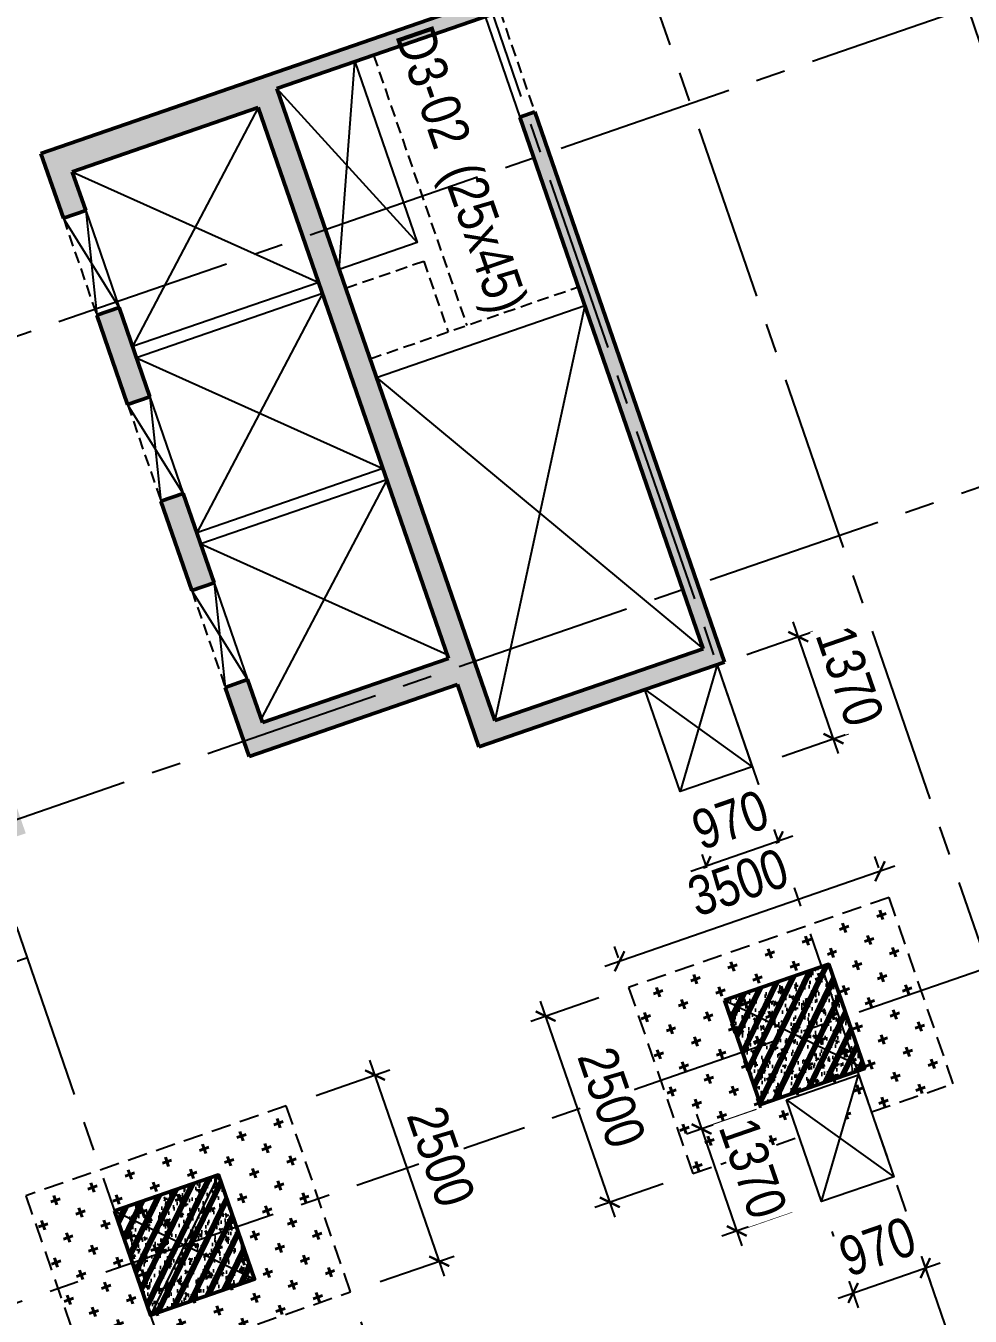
# Model space of a CAD drawing. Header units: millimetres. Extents: x -80883 to 1826631, y -376836 to 309394.
# Drawn here: x 1343208 to 1355204, y -312610 to -296226 of the extents above; entities that cross this region are included whole.
import ezdxf
from ezdxf.enums import TextEntityAlignment as Align

# ---------------------------------------------------------------- set-up
doc = ezdxf.new("R2010")
doc.units = ezdxf.units.MM
doc.header["$LTSCALE"] = 100
doc.header["$PDMODE"] = 32
doc.header["$PDSIZE"] = 2.5
for name, pattern in [('CENTER2', [1.125, 0.75, -0.125, 0.125, -0.125]), ('DASHED', [4.5, 3, -1.5]), ('HIDDEN', [0.375, 0.25, -0.125])]:
    doc.linetypes.add(name, pattern=pattern)
for name, color, linetype, lineweight in [('0-Hatch', 250, 'Continuous', 40), ('ccu12-Tencaukien', 9, 'Continuous', 15), ('KT-Net cot vach', 6, 'Continuous', 50), ('xref.asix of  podium$0$xref.asix of  podium$0$ST_MBDV Cot vach 220805$0$KT-Net cot vach', 6, 'Continuous', 50)]:
    doc.layers.add(name, color=color, linetype=linetype, lineweight=lineweight)
for name, color, linetype in [('0-khuat', 3, 'HIDDEN'), ('A-GLAZ', 135, 'Continuous'), ('ccu11-Khuat', 9, 'DASHED'), ('ccu11-Thay', 7, 'Continuous'), ('ccu12-Manh', 8, 'Continuous'), ('ccu12-Text', 31, 'Continuous'), ('ccu12-Truc', 13, 'CENTER2'), ('KC2-DIM', 251, 'Continuous'), ('xref.asix of  podium$0$xref.asix of  podium$0$KT-Hatch', 251, 'Continuous')]:
    doc.layers.add(name, color=color, linetype=linetype)
doc.styles.add('Arial Narrow', font='ARIALN.TTF')
doc.dimstyles.new('ccu12-200', dxfattribs={"dimscale": 200, "dimtxt": 2.5, "dimasz": 1, "dimexe": 1, "dimexo": 2, "dimgap": 1, "dimtad": 1, "dimdec": 0, "dimrnd": 5, "dimdsep": 46, "dimtxsty": 'Arial Narrow', "dimblk": 'ARCHTICK', "dimcen": -1, "dimdle": 1, "dimclrd": 256, "dimclre": 256, "dimclrt": 3, "dimadec": 0, "dimazin": 2, "dimtfac": 0.1, "dimtdec": 0, "dimtmove": 0, "dimatfit": 1, "dimldrblk": 'ARCHTICK', "dimfxl": 1, "dimtvp": 0.8333333333333334, "dimtolj": 1, "dimtzin": 12, "dimarcsym": 0})

# ---------------------------------------------------------------- blocks, each defined once
blk = doc.blocks.new('Grid-ST-flat-3')
at = {"layer": 'ccu12-Truc', "ltscale": 30}
for p, q in [((354060.2251921427, -35261.67722702224), (370215.9049475128, -82056.07930523856)), ((352169.7243788355, -35914.36909527634), (368325.4041342058, -82708.77117349271)), ((343189.8455156268, -39014.65546948351), (361219.3016763728, -91236.39007851167)), ((373810.3320323362, -49513.02102186111), (349695.2078323849, -57838.72253210987)), ((375703.1355340295, -54995.47438727947), (343807.6216429826, -66007.34088114498)), ((377595.9390357226, -60477.92775269795), (312746.7367284152, -82866.99351539748)), ((352142.8453968058, -64928.08572440384), (311408.718397793, -78991.46684835991))]:
    blk.add_line(p, q, dxfattribs=at)
blk = doc.blocks.new('LOI-B2-T1-PN')
at = {"layer": 'xref.asix of  podium$0$xref.asix of  podium$0$KT-Hatch'}
h = blk.add_hatch(dxfattribs=at)
h.set_pattern_fill('BTCT', color=256, scale=40)
h.set_pattern_definition([(49.99999999999999, (106559.8543703833, -42147.03074568091), (286.9040730403014, -25.10085399303804), [30, -330]), (355, (106559.8543703833, -42147.03074568091), (-55.50053344520001, 300.8768534800047), [24, -264]), (100.4514, (106583.7630423827, -42149.12248168094), (231.4037526856086, 275.7758168243814), [25.496076, -280.4568448]), (46.18420000000001, (106559.8543703833, -42067.03074568091), (426.8964194502578, -66.20760573160723), [45, -495]), (96.6356, (106595.4290683826, -42072.54806848092), (373.8650822194813, 389.6471483601767), [38.2441152, -420.6852]), (351.1842, (106559.8543703833, -42067.03074568091), (373.8647780534509, 389.6474403701299), [36, -396]), (21, (106599.8543703833, -42087.03074568091), (238.7628208473847, -161.0475562661355), [30, -330]), (326.0000000000001, (106599.8543703833, -42087.03074568091), (97.32613276863269, 290.0600180187412), [24, -264]), (71.4514, (106619.7512635828, -42100.45138808095), (336.089051432596, 129.012198683981), [25.496076, -280.4568448]), (37.50000000000001, (106559.8543703833, -42147.03074568091), (4.863942126916267, 133.1575415325246), [0, -260.8, 0, -268, 0, -265]), (7.499999999999999, (106559.8543703833, -42147.03074568091), (105.2278149768594, 157.7646847529441), [0, -152.8, 0, -254.8, 0, -101]), (327.5, (106470.6543703841, -42147.03074568091), (213.5289744689636, -9.021948693751902), [0, -100, 0, -312, 0, -414]), (317.5, (106430.6543703841, -42147.03074568091), (233.2744677369545, 40.04199293292709), [0, -130, 0, -207.2, 0, -294]), (45, (106559.8543703833, -42147.03074568091), (-106.0660171779821, 106.0660171779821), []), (45, (106630.5650483833, -42147.03074568091), (-106.0660171779821, 106.0660171779821), [])])
h.paths.add_polyline_path([(49433.65392537578, 3363.971816275036), (49622.7040067052, 3429.241003099829), (52034.40045988164, -3556.159502078313), (48915.07411792106, -4633.101084687049), (48640.94353325642, -3839.090743097011), (45994.24239462405, -4752.85935864388), (45691.49887049547, -3875.972566526849), (45975.0739924924, -3778.068786289543), (46163.59643967613, -4324.117936077528), (48526.72245631344, -3508.253100767964), (46111.76254379726, 3486.599908476695), (43748.63652715995, 2670.735073167132), (43919.0946075113, 2177.008775634924), (43635.51948551438, 2079.104995397851), (43350.84032822005, 2903.668935258873), (49116.867808813, 4894.379133414477), (49182.13699563942, 4705.32905208366), (46346.38577567576, 3726.291249711998), (49117.06275638728, -4298.884702786105), (51763.76389501966, -3385.116087239236)])
h.paths.add_polyline_path([(45550.82427813089, -2549.2432576383), (45267.24915613397, -2647.147037875606), (44875.63403518661, -1512.846549890004), (45159.20915718167, -1414.942769652931)], flags=17)
h.paths.add_polyline_path([(44734.95944282017, -186.1172410016879), (44451.38432082511, -284.0210212389939), (44059.76919987588, 850.2794667466078), (44343.34432187281, 948.1832469836809)], flags=17)
h.paths.add_polyline_path([(42855.74765053182, -4855.010368898511), (42572.17252853489, -4952.914149135584), (42759.82144065551, -5496.433132962091), (40396.69542402006, -6312.297968271887), (37981.73551150202, 682.555040972773), (40344.86152813933, 1498.419876282569), (40516.1931435538, 1002.163412788883), (40799.76826555072, 1100.067193025956), (40514.21557319327, 1927.161298848689), (37583.93931256398, 915.4889030647464), (40227.34137896611, -6741.039390838239), (43157.61763959541, -5729.366995054064)])
h.paths.add_polyline_path([(42431.49793617032, -3626.184840247501), (42147.92281417339, -3724.088620484574), (41756.30769322603, -2589.788132498972), (42039.88281522109, -2491.884352261899)], flags=17)
h.paths.add_polyline_path([(41615.63310086145, -1263.058823610656), (41332.05797886453, -1360.962603847962), (40940.4428579153, -226.6621158623602), (41224.01797991223, -128.7583356250543)], flags=17)
at = {"ltscale": 0.5}
for points in [[(47338.89869169029, 4068.954476753715), (48131.91931109945, 1771.995990066498), (47139.40639508492, 1429.33276302478)], [(46878.6754889877, 1265.261452838255), (44515.54947235039, 449.3966175308451)], [(46927.62737910612, 1123.473891840084), (44564.50136246951, 307.6090565305785)], [(47612.5660321794, 58.84123054385418), (50259.30912839319, 972.4882855381584)], [(47694.5403242968, -1097.86456379859), (45331.41430765949, -1913.729399106058)], [(47743.49221441546, -1239.652124796819), (45380.36619777861, -2055.516960106383)]]:
    blk.add_lwpolyline(points, dxfattribs=at)
at = {"layer": 'ccu11-Khuat', "ltscale": 0.5}
blk.add_line((47575.21129335393, 4150.540960284707), (48759.82455109782, 719.3471057733987), dxfattribs=at)
at = {"layer": 'ccu11-Khuat', "color": 6, "ltscale": 0.5}
for points in [[(49182.13699563779, 4705.32905208302), (49622.7040067052, 3429.241003099829)], [(43635.51948551554, 2079.104995394358), (44059.76919987681, 850.2794667433482)], [(44451.38432082557, -284.021021238761), (44875.63403518684, -1512.846549889771)], [(45267.2491561342, -2647.147037875839), (45691.49887049431, -3875.972566527314)]]:
    blk.add_lwpolyline(points, dxfattribs=at)
at = {"layer": 'ccu11-Khuat', "ltscale": 0.5}
for points in [[(47220.99287861562, 1193.020161361084), (48213.49494131166, 1535.679641314899), (48523.45610908023, 637.753493136086)], [(47530.99040205288, 295.1575790462084), (50177.73349826667, 1208.804634040513)]]:
    blk.add_lwpolyline(points, dxfattribs=at)
at = {"layer": 'ccu11-Thay', "color": 6, "ltscale": 0.5}
for points in [[(48993.08691430814, 4640.059865258751), (49433.65392537578, 3363.971816275036)], [(43919.09460751223, 2177.00877563213), (44343.34432187374, 948.1832469808869)], [(44734.95944282203, -186.1172410009895), (45159.20915718377, -1414.942769652233)], [(45550.82427813089, -2549.243257638416), (45975.07399249123, -3778.068786290009)]]:
    blk.add_lwpolyline(points, dxfattribs=at)
at = {"layer": 'ccu12-Manh', "ltscale": 0.5}
for points in [[(50259.30897807376, 972.4882336484152), (49117.06275638728, -4298.884702786105)], [(47612.76617612992, 58.91031958063832), (51763.76389501966, -3385.116087239236)]]:
    blk.add_lwpolyline(points, dxfattribs=at)
at = {"layer": 'KC2-DIM', "color": 252, "ltscale": 0.5}
for points in [[(47139.40639508446, 1429.332763024664), (47338.89869169029, 4068.954476753715)], [(46346.38577567576, 3726.291249711998), (48131.91931109945, 1771.995990066498)], [(46111.76254379726, 3486.599908476695), (44515.54947235039, 449.3966175308451)], [(43748.63652715995, 2670.735073167132), (46878.67548898817, 1265.261452838429)], [(46927.62737910612, 1123.473891840084), (45331.41430765926, -1913.729399105767)], [(44564.50136246881, 307.6090565305203), (47694.54032429704, -1097.864563798183)], [(47743.49221441615, -1239.652124796528), (46147.27914296929, -4276.855415742379)], [(45380.36619777884, -2055.516960106092), (48510.40515960706, -3460.990580434795)]]:
    blk.add_lwpolyline(points, dxfattribs=at)
at = {"layer": 'KC2-DIM', "ltscale": 0.5}
for points in [[(43919.094607512, 2177.008775632479), (44059.76919987658, 850.2794667436974)], [(44343.3443218735, 948.1832469813526), (43635.51948551531, 2079.104995394708)], [(45159.20915718353, -1414.942769651767), (44451.38432082511, -284.0210212384118)], [(44734.95944282203, -186.1172410005238), (44875.63403518661, -1512.846549889422)], [(45550.82427813066, -2549.243257637951), (45691.49887049408, -3875.972566526965)], [(45975.073992491, -3778.068786289659), (45267.24915613397, -2647.147037875489)]]:
    blk.add_lwpolyline(points, dxfattribs=at)
at = {"layer": 'xref.asix of  podium$0$xref.asix of  podium$0$ST_MBDV Cot vach 220805$0$KT-Net cot vach', "extrusion": (-3.35282951705558e-09, 1.998521292752062e-08, 0.9999999999999999)}
for p, q in [((49116.867808813, 4894.379133414477), (43350.84032822005, 2903.668935258873)), ((49182.13699563942, 4705.32905208366), (46346.38577567576, 3726.291249711998)), ((46346.38577567576, 3726.291249711998), (49117.06275638728, -4298.884702786105)), ((46111.76254379726, 3486.599908476695), (43748.63652715995, 2670.735073167132)), ((48526.72245631344, -3508.253100767964), (46111.76254379726, 3486.599908476695)), ((51763.76389501966, -3385.116087239236), (49433.65392537578, 3363.971816275036)), ((52034.40045988164, -3556.159502078313), (49622.7040067052, 3429.241003099829)), ((49117.06275638728, -4298.884702786105), (51763.76389501966, -3385.116087239236)), ((46163.59643967613, -4324.117936077528), (48526.72245631344, -3508.253100767964)), ((48915.07411792106, -4633.101084687049), (52034.40045988164, -3556.159502078313)), ((45691.49887049547, -3875.972566526849), (45994.24239462405, -4752.85935864388)), ((45975.0739924924, -3778.068786289543), (46163.59643967613, -4324.117936077528)), ((45994.24239462405, -4752.85935864388), (48640.94353325642, -3839.090743097011)), ((48915.07411792106, -4633.101084687049), (48640.94353325642, -3839.090743097011))]:
    blk.add_line(p, q, dxfattribs=at)
at = {"layer": 'xref.asix of  podium$0$xref.asix of  podium$0$ST_MBDV Cot vach 220805$0$KT-Net cot vach', "color": 6}
for p, q in [((49433.65392537578, 3363.971816275036), (49622.7040067052, 3429.241003099829)), ((43919.0946075113, 2177.008775634924), (43635.51948551438, 2079.104995397851)), ((44343.34432187281, 948.1832469836809), (44059.76919987588, 850.2794667466078)), ((44734.95944282017, -186.1172410016879), (44451.38432082511, -284.0210212389939)), ((45159.20915718167, -1414.942769652931), (44875.63403518661, -1512.846549890004)), ((45550.82427813089, -2549.2432576383), (45267.24915613397, -2647.147037875606))]:
    blk.add_line(p, q, dxfattribs=at)
at = {"layer": 'xref.asix of  podium$0$xref.asix of  podium$0$ST_MBDV Cot vach 220805$0$KT-Net cot vach', "color": 6, "extrusion": (-3.35282951705558e-09, 1.998521292752062e-08, 0.9999999999999999)}
for p, q in [((43350.84032822005, 2903.668935258873), (43635.51948551438, 2079.104995397851)), ((43748.63652715995, 2670.735073167132), (43919.0946075113, 2177.008775634924)), ((44059.76919987588, 850.2794667466078), (44451.38432082511, -284.0210212389939)), ((44343.34432187281, 948.1832469836809), (44734.95944282017, -186.1172410016879)), ((45159.20915718167, -1414.942769652931), (45550.82427813089, -2549.2432576383)), ((44875.63403518661, -1512.846549890004), (45267.24915613397, -2647.147037875606))]:
    blk.add_line(p, q, dxfattribs=at)
at = {"layer": 'xref.asix of  podium$0$xref.asix of  podium$0$ST_MBDV Cot vach 220805$0$KT-Net cot vach'}
blk.add_line((45975.0739924924, -3778.068786289543), (45691.49887049547, -3875.972566526849), dxfattribs=at)
blk = doc.blocks.new('*U151')
h = blk.add_hatch()
h.set_pattern_fill('VATLIEU04', color=250, scale=40, style=0, pattern_type=2)
h.set_pattern_definition([(49.99999999999999, (550, -550), (286.9040730403014, -25.10085399303804), [30, -330]), (355, (550, -550), (-55.50053344520001, 300.8768534800047), [24, -264]), (100.4514, (573.908672, -552.091736), (231.4037526856086, 275.7758168243814), [25.496076, -280.4568448]), (46.18420000000001, (550, -470), (426.8964194502578, -66.20760573160723), [45, -495]), (96.6356, (585.574698, -475.5173228), (373.8650822194813, 389.6471483601767), [38.2441152, -420.6852]), (351.1842, (550, -470), (373.8647780534509, 389.6474403701299), [36, -396]), (21, (590, -490), (238.7628208473847, -161.0475562661355), [30, -330]), (326.0000000000001, (590, -490), (97.32613276863269, 290.0600180187412), [24, -264]), (71.4514, (609.8968932, -503.4206424), (336.089051432596, 129.012198683981), [25.496076, -280.4568448]), (37.50000000000001, (550, -550), (4.863942126916267, 133.1575415325246), [0, -260.8, 0, -268, 0, -265]), (7.499999999999999, (550, -550), (105.2278149768594, 157.7646847529441), [0, -152.8, 0, -254.8, 0, -101]), (327.5, (460.8, -550), (213.5289744689636, -9.021948693751902), [0, -100, 0, -312, 0, -414]), (317.5, (420.8, -550), (233.2744677369545, 40.04199293292709), [0, -130, 0, -207.2, 0, -294]), (45, (550, -550), (-120.2081528017131, 120.2081528017131), []), (45, (550, -501), (-120.2081528017131, 120.2081528017131), [])])
h.paths.add_polyline_path([(-475, 475), (1025, 475), (1025, -1025), (-475, -1025)])
at = {"color": 6, "ltscale": 0.25}
blk.add_lwpolyline([(-475, 475), (1025, 475), (1025, -1025), (-475, -1025)], close=True, dxfattribs=at)
at = {"layer": 'Defpoints', "linetype": 'ByBlock', "ltscale": 30}
for p, q in [((1025, 475), (-475, -1025)), ((-475, 475), (1025, -1025))]:
    blk.add_line(p, q, dxfattribs=at)
blk = doc.blocks.new('MBDVCOTVACH-T2-T6-PN')
at = {"layer": 'KT-Net cot vach', "xscale": 0.9333333333333333, "yscale": 0.9333333333333333, "zscale": 0.9333333333333333, "rotation": 19.04713795399666}
for p in [(52598.88219128619, -8122.611666722863), (44847.82854863512, -10798.64793251717)]:
    blk.add_blockref('*U151', p, dxfattribs=at)
blk = doc.blocks.new('*U693')
at = {"layer": 'ccu12-Tencaukien', "color": 8, "ltscale": 10000}
blk.add_line((360.6565736538532, -155.3215232637356), (354.4065714950475, -155.3215232637356), dxfattribs=at)
at = {"layer": 'ccu12-Text', "color": 2, "style": 'Arial Narrow', "width": 0.8}
blk.add_attdef('SH', text='', height=300, dxfattribs=at).set_placement((275.6048113084853, 5.864471777974813), align=Align.BOTTOM_RIGHT)
at = {"layer": 'ccu12-Text', "color": 31, "style": 'Arial Narrow', "width": 0.8}
for tag, p in [('(', (507.5315725744504, -75.41116959831947)), ('KT', (632.605666770517, -75.41116959831947)), (')', (962.8971199221714, -75.41116959831947))]:
    blk.add_attdef(tag, text='', height=250, dxfattribs=at).set_placement(p, align=Align.BOTTOM_LEFT)
blk = doc.blocks.new('MBKC-T3-PN')
at = {"layer": 'ccu11-Khuat', "ltscale": 0.5, "elevation": -0.0003901197252574179}
blk.add_lwpolyline([(31224.41949791997, 10401.15608117677, -0.1203839840985264), (42572.85465626395, 11719.39024886949), (58379.85115727969, 7611.132730447047, -0.2258253160871416), (60186.44089432061, 5977.409135053749), (65551.80771612958, -9531.095751609828, 0.2919429440186994), (69736.50495830015, -12426.6161779894), (99368.00793614518, -12426.6161779894, -0.2609853684017961), (101894.5837610736, -14307.26193159987), (105248.9736585456, -29866.61846812873, -0.450430548376512), (100589.6931814908, -35326.6158653514), (55455.61416863091, -35326.6158653514, -0.3270381078692864), (50922.90468503162, -31997.94642836676), (46413.0024276413, -18965.37748569861, 0.4276044270060953), (30445.87231722521, -12504.80555859185), (12824.43251889106, -18584.35473983688, -0.1315578741241553), (10225.70651983377, -18473.84767023224), (9061.065310114762, -18020.38528109412, -0.1846755877232493), (7455.469289202709, -16623.04162249499), (2976.957835427951, -9107.263866643538, -0.02202630655650502), (-406.9169527727645, -3413.25466246967, -0.3992423458823245), (1800.966408062493, 257.1217708188342)], format="xyb", close=True, dxfattribs=at)
at = {"layer": 'ccu11-Thay', "elevation": -0.0003901197252574179}
blk.add_lwpolyline([(31106.50862324028, 10730.72166345781, -0.1205795836710196), (42638.87427653908, 12063.859528495), (58473.93031160696, 7948.309303218033, -0.2272385897093211), (60513.964432284, 6101.209794561379), (65878.81921774126, -9405.815059417277, 0.2908633368540378), (69743.13952882006, -12076.6161779894), (99390.07919017388, -12076.6161779894, -0.2655275921417467), (102229.2245215473, -14198.71881677723), (105593.7353260962, -29805.02123810095, -0.4513714951595503), (100592.7770390881, -35676.6158653514), (55455.39553553029, -35676.6158653514, -0.3267809868965265), (50590.57907296135, -32107.86789232772), (46084.8424524439, -19087.33667168533, 0.427810969143063), (30575.2745344413, -12830.40558466513), (12920.16765186726, -18921.57020124164, -0.1330764012900887), (10109.49357222929, -18804.19336872117), (8937.306803341722, -18347.79305564612, -0.183720991931343), (7150.621857264778, -16795.18900673359), (2680.126648878446, -9292.86400619999, -0.02215701127767281), (-737.5723420327995, -3537.213185448665, -0.4024491153328594), (1696.95094252727, 591.477936539799), (31106.50862324028, 10730.72166345781)], format="xyb", dxfattribs=at)
blk = doc.blocks.new('_ARCHTICK')
at = {"color": 0, "linetype": 'ByBlock', "const_width": 0.15}
blk.add_lwpolyline([(-0.5, -0.5), (0.5, 0.5)], dxfattribs=at)
blk = doc.blocks.new('*D1061')
at = {"layer": 'Defpoints', "color": 0, "ltscale": 0.5, "transparency": 16777216}
for p in [(52971.11134403702, -3232.756466610879), (51939.87139653671, -3588.793042837064, -1.568841413467194e-08), (52386.96934622456, -4883.787144428177, -1.568841413467194e-08)]:
    blk.add_point(p, dxfattribs=at)
at = {"layer": 'KC2-DIM', "lineweight": -2, "ltscale": 0.5, "transparency": 16777216}
for p, q in [((53483.47895786398, -4716.800484740374), (52905.84167989792, -3043.706550072498)), ((52317.97122961347, -3458.253714558859), (53160.16126057541, -3167.486802471776)), ((52765.06917930132, -4753.247816149973), (53607.25921026326, -4462.48090406289))]:
    blk.add_line(p, q, dxfattribs=at)
at = {"layer": 'KC2-DIM', "lineweight": -2, "ltscale": 0.5, "transparency": 16777216, "xscale": 200, "yscale": 200, "zscale": 200}
for p, rotation in [((52971.11134403702, -3232.756466610879), 109.0472826137287), ((53418.20929372488, -4527.750568201993), 289.0472826137287)]:
    blk.add_blockref('_ARCHTICK', p, dxfattribs=dict(at, rotation=rotation))
at = {"layer": 'KC2-DIM', "color": 3, "ltscale": 0.5, "transparency": 16777216, "insert": (53625.01968720817, -3731.671534699604), "char_height": 500, "attachment_point": 5, "rotation": 289.0472826137287, "style": 'Arial Narrow', "bg_fill": 3, "box_fill_scale": 1.1, "bg_fill_color": 256, "bg_fill_true_color": 13158600, "bg_fill_transparency": 0}
blk.add_mtext('\\A1;1370', dxfattribs=at)
blk = doc.blocks.new('*D1066')
at = {"layer": 'Defpoints', "color": 0, "ltscale": 0.5, "transparency": 16777216}
for p in [(52386.96934622457, -4883.787144428177, -1.568841413467194e-08), (51797.09655467066, -6147.519919284779)]:
    blk.add_point(p, dxfattribs=at)
at = {"layer": 'KC2-DIM', "lineweight": -2, "ltscale": 0.5, "transparency": 16777216}
for p, q in [((52517.51090239036, -5261.886208317275), (52779.25754686987, -6020.00618298745)), ((51600.62068827404, -5578.449476559155), (51862.36733275355, -6336.56945122933)), ((52903.03630073152, -5765.685872960004), (51608.04702272611, -6212.790697367676))]:
    blk.add_line(p, q, dxfattribs=at)
at = {"layer": 'KC2-DIM', "lineweight": -2, "ltscale": 0.5, "transparency": 16777216, "xscale": 200, "yscale": 200, "zscale": 200}
for p, rotation in [((52713.98676878698, -5830.956651042899), 19.04762021950008), ((51797.09655467066, -6147.519919284779), 199.0476202195)]:
    blk.add_blockref('_ARCHTICK', p, dxfattribs=dict(at, rotation=rotation))
at = {"layer": 'KC2-DIM', "color": 3, "ltscale": 0.5, "transparency": 16777216, "insert": (52106.95714320416, -5558.879792338503), "char_height": 500, "attachment_point": 5, "rotation": 19.04762021950004, "style": 'Arial Narrow', "bg_fill": 3, "box_fill_scale": 1.1, "bg_fill_color": 256, "bg_fill_true_color": 13158600, "bg_fill_transparency": 0}
blk.add_mtext('\\A1;970', dxfattribs=at)
at = {"layer": 'Defpoints', "color": 0, "ltscale": 0.5, "transparency": 16777216}
blk.add_point((51470.07913210825, -5200.350412670057, -1.568841413467194e-08), dxfattribs=at)
blk = doc.blocks.new('*D1024')
at = {"layer": 'Defpoints', "color": 0, "transparency": 16777216}
for p in [(1352869.484000073, -309860.6013466517), (1353316.577961434, -311155.5943928551)]:
    blk.add_point(p, dxfattribs=at)
at = {"layer": 'KC2-DIM', "lineweight": -2, "transparency": 16777216}
for p, q in [((1352491.383840597, -309991.1397295308), (1351602.334761234, -310298.0822848611)), ((1351726.115649532, -310043.7630136838), (1352303.747993772, -311716.8562193626)), ((1352938.477801958, -311286.1327757342), (1352049.428722595, -311593.0753310645))]:
    blk.add_line(p, q, dxfattribs=at)
at = {"layer": 'KC2-DIM', "lineweight": -2, "transparency": 16777216, "xscale": 200, "yscale": 200, "zscale": 200}
for p, rotation in [((1351791.384840972, -310232.8130934215), 109.0471393516704), ((1352238.478802333, -311527.8061396249), 289.0471393516704)]:
    blk.add_blockref('_ARCHTICK', p, dxfattribs=dict(at, rotation=rotation))
at = {"layer": 'KC2-DIM', "color": 3, "transparency": 16777216, "insert": (1352445.291561492, -310731.7287098852), "char_height": 500, "attachment_point": 5, "rotation": 289.0471393516704, "style": 'Arial Narrow', "bg_fill": 3, "box_fill_scale": 1.1, "bg_fill_color": 256, "bg_fill_true_color": 13158600, "bg_fill_transparency": 0}
blk.add_mtext('\\A1;1370', dxfattribs=at)
at = {"layer": 'Defpoints', "color": 0, "transparency": 16777216}
blk.add_point((1352238.478802333, -311527.8061396249), dxfattribs=at)
blk = doc.blocks.new('*D1025')
at = {"layer": 'Defpoints', "color": 0, "transparency": 16777216}
for p in [(1354233.466070575, -310839.040438802), (1353316.577961434, -311155.5943928552)]:
    blk.add_point(p, dxfattribs=at)
at = {"layer": 'KC2-DIM', "lineweight": -2, "transparency": 16777216}
for p, q in [((1354364.004462675, -311217.1405950941), (1354699.019701417, -312187.5012077187)), ((1353447.116353533, -311533.6945491473), (1353782.131592275, -312504.0551617719)), ((1353527.812318079, -312380.2742796756), (1354822.800583513, -311933.181933523))]:
    blk.add_line(p, q, dxfattribs=at)
at = {"layer": 'KC2-DIM', "lineweight": -2, "transparency": 16777216, "xscale": 200, "yscale": 200, "zscale": 200}
for p, rotation in [((1354633.750505367, -311998.4511295727), 19.04714074888418), ((1353716.862396225, -312315.0050836259), 199.0471407488842)]:
    blk.add_blockref('_ARCHTICK', p, dxfattribs=dict(at, rotation=rotation))
at = {"layer": 'KC2-DIM', "color": 3, "transparency": 16777216, "insert": (1354026.725533663, -311726.3683703832), "char_height": 500, "attachment_point": 5, "rotation": 19.047140748884175, "style": 'Arial Narrow', "bg_fill": 3, "box_fill_scale": 1.1, "bg_fill_color": 256, "bg_fill_true_color": 13158600, "bg_fill_transparency": 0}
blk.add_mtext('\\A1;970', dxfattribs=at)
at = {"layer": 'Defpoints', "color": 0, "transparency": 16777216}
blk.add_point((1354633.750505367, -311998.4511295727), dxfattribs=at)
blk = doc.blocks.new('MBKC-N-T3')
at = {"layer": '0-Hatch', "ltscale": 2}
h = blk.add_hatch(dxfattribs=at)
h.set_pattern_fill('CROSS', color=256, scale=1000, angle=109.047137953997, style=0)
h.set_pattern_definition([(109.0471379539969, (4086722.5655367, -6947051.976687755), (-317.8990851971258, 154.7261181275824), [124.9999999999989, -374.9999999999957]), (199.0471379539969, (4086761.247066231, -6946972.501916457), (-154.7261181275824, -317.8990851971258), [124.9999999999989, -374.9999999999956])])
h.paths.add_polyline_path([(52983.44807683723, -9583.774411861785), (52820.27510969271, -9111.149208295974), (53737.16796755302, -8794.593648906855), (53565.70850137784, -9382.750089817506), (54940.11637151823, -8908.238344449259), (54124.25181216584, -6545.112232538755), (50815.87538889307, -7687.323002026067), (51631.739948245, -10050.44911393657)])
h = blk.add_hatch(dxfattribs=at)
h.set_pattern_fill('CROSS', color=256, scale=1000, angle=109.047137953997, style=0)
h.set_pattern_definition([(109.0471379539969, (4079066.037089799, -6949695.378808561), (-317.8990851971258, 154.7261181275824), [124.9999999999989, -374.9999999999957]), (199.0471379539969, (4079104.71861933, -6949615.904037262), (-154.7261181275824, -317.8990851971258), [124.9999999999989, -374.9999999999957])])
h.paths.add_polyline_path([(46467.72336526448, -9188.514353343868), (43159.34694199171, -10330.72512283118), (43975.21150134364, -12693.85123474168), (47283.58792461688, -11551.64046525437)])
at = {"layer": '0-khuat', "ltscale": 10}
blk.add_lwpolyline([(53900.34095544089, -9267.218861217843), (54940.11637151823, -8908.238344449259), (54124.25181216584, -6545.112232538755), (50815.87538889307, -7687.323002026067), (51631.739948245, -10050.44911393657), (52983.448076837, -9583.774411862076)], dxfattribs=at)
blk.add_lwpolyline([(47283.58792461688, -11551.64046525437), (46467.72336526448, -9188.514353343868), (43159.34694199171, -10330.72512283118), (43975.21150134364, -12693.85123474168)], close=True, dxfattribs=at)
blk = doc.blocks.new('*D1138')
at = {"layer": 'Defpoints', "color": 0, "transparency": 16777216}
for p in [(1352869.484000073, -309860.6013466517), (1353316.577961434, -311155.5943928551)]:
    blk.add_point(p, dxfattribs=at)
at = {"layer": 'KC2-DIM', "lineweight": -2, "transparency": 16777216}
for p, q in [((1352491.383840597, -309991.1397295308), (1351602.334761234, -310298.082284861)), ((1351726.115649533, -310043.7630136838), (1352303.747993772, -311716.8562193625)), ((1352938.477801958, -311286.1327757342), (1352049.428722595, -311593.0753310643))]:
    blk.add_line(p, q, dxfattribs=at)
at = {"layer": 'KC2-DIM', "lineweight": -2, "transparency": 16777216, "xscale": 200, "yscale": 200, "zscale": 200}
for p, rotation in [((1351791.384840972, -310232.8130934215), 109.0471393516704), ((1352238.478802333, -311527.8061396249), 289.0471393516704)]:
    blk.add_blockref('_ARCHTICK', p, dxfattribs=dict(at, rotation=rotation))
at = {"layer": 'KC2-DIM', "color": 3, "transparency": 16777216, "insert": (1352445.291561492, -310731.7287098851), "char_height": 500, "attachment_point": 5, "rotation": 289.0471393516704, "style": 'Arial Narrow', "bg_fill": 3, "box_fill_scale": 1.1, "bg_fill_color": 256, "bg_fill_true_color": 13158600, "bg_fill_transparency": 0}
blk.add_mtext('\\A1;1370', dxfattribs=at)
at = {"layer": 'Defpoints', "color": 0, "transparency": 16777216}
blk.add_point((1352238.478802333, -311527.8061396249), dxfattribs=at)
blk = doc.blocks.new('*D1139')
at = {"layer": 'Defpoints', "color": 0, "transparency": 16777216}
for p in [(1354233.466070575, -310839.040438802), (1353316.577961434, -311155.5943928552)]:
    blk.add_point(p, dxfattribs=at)
at = {"layer": 'KC2-DIM', "lineweight": -2, "transparency": 16777216}
for p, q in [((1354364.004462675, -311217.1405950941), (1354699.019701417, -312187.5012077186)), ((1353447.116353533, -311533.6945491473), (1353782.131592275, -312504.0551617718)), ((1353527.812318079, -312380.2742796754), (1354822.800583513, -311933.1819335229))]:
    blk.add_line(p, q, dxfattribs=at)
at = {"layer": 'KC2-DIM', "lineweight": -2, "transparency": 16777216, "xscale": 200, "yscale": 200, "zscale": 200}
for p, rotation in [((1354633.750505367, -311998.4511295726), 19.04714074888418), ((1353716.862396225, -312315.0050836258), 199.0471407488842)]:
    blk.add_blockref('_ARCHTICK', p, dxfattribs=dict(at, rotation=rotation))
at = {"layer": 'KC2-DIM', "color": 3, "transparency": 16777216, "insert": (1354026.725533663, -311726.368370383), "char_height": 500, "attachment_point": 5, "rotation": 19.047140748884175, "style": 'Arial Narrow', "bg_fill": 3, "box_fill_scale": 1.1, "bg_fill_color": 256, "bg_fill_true_color": 13158600, "bg_fill_transparency": 0}
blk.add_mtext('\\A1;970', dxfattribs=at)
at = {"layer": 'Defpoints', "color": 0, "transparency": 16777216}
blk.add_point((1354633.750505367, -311998.4511295726), dxfattribs=at)
blk = doc.blocks.new('*D1147')
at = {"layer": 'Defpoints', "color": 0, "ltscale": 0.5, "transparency": 16777216}
for p in [(1347643.402029926, -309549.0550572299), (1346516.925999224, -309937.9686517172), (1347332.790558577, -312301.0947636276)]:
    blk.add_point(p, dxfattribs=at)
at = {"layer": 'KC2-DIM', "lineweight": -2, "ltscale": 0.5, "transparency": 16777216}
for p, q in [((1348524.535754027, -312101.2312580933), (1347578.132865178, -309360.0049682771)), ((1346895.02617713, -309807.4303222208), (1347832.452118879, -309483.7858924818)), ((1347710.890736482, -312170.5564341312), (1348648.316678232, -311846.9120043922))]:
    blk.add_line(p, q, dxfattribs=at)
at = {"layer": 'KC2-DIM', "lineweight": -2, "ltscale": 0.5, "transparency": 16777216, "xscale": 200, "yscale": 200, "zscale": 200}
for p, rotation in [((1347643.402029926, -309549.0550572299), 109.0471312622807), ((1348459.266589279, -311912.1811691404), 289.0471312622807)]:
    blk.add_blockref('_ARCHTICK', p, dxfattribs=dict(at, rotation=rotation))
at = {"layer": 'KC2-DIM', "color": 3, "ltscale": 0.5, "transparency": 16777216, "insert": (1348481.69407042, -310582.0372673079), "char_height": 500, "attachment_point": 5, "rotation": 289.0471312622807, "style": 'Arial Narrow', "bg_fill": 3, "box_fill_scale": 1.1, "bg_fill_color": 256, "bg_fill_true_color": 13158600, "bg_fill_transparency": 0}
blk.add_mtext('\\A1;2500', dxfattribs=at)
blk = doc.blocks.new('*D1175')
at = {"layer": 'Defpoints', "color": 0, "ltscale": 0.5, "transparency": 16777216}
for p in [(1347332.792236089, -312301.0946169201), (1347680.945857381, -313309.5106634321), (1344024.415679414, -313443.3050000136)]:
    blk.add_point(p, dxfattribs=at)
at = {"layer": 'KC2-DIM', "lineweight": -2, "ltscale": 0.5, "transparency": 16777216}
for p, q in [((1347463.330565586, -312679.1947948257), (1347746.215022129, -313498.5607523849)), ((1344183.519211754, -314516.9902112737), (1347869.995946334, -313244.2414986839)), ((1344154.954008911, -313821.4051779192), (1344437.838465455, -314640.7711354784))]:
    blk.add_line(p, q, dxfattribs=at)
at = {"layer": 'KC2-DIM', "lineweight": -2, "ltscale": 0.5, "transparency": 16777216, "xscale": 200, "yscale": 200, "zscale": 200}
for p, rotation in [((1347680.945857381, -313309.5106634321), 19.04713126228087), ((1344372.569300706, -314451.7210465255), 199.0471312622809)]:
    blk.add_blockref('_ARCHTICK', p, dxfattribs=dict(at, rotation=rotation))
at = {"layer": 'KC2-DIM', "color": 3, "ltscale": 0.5, "transparency": 16777216, "insert": (1345878.176733167, -313450.2560941617), "char_height": 500, "attachment_point": 5, "rotation": 19.047131262280868, "style": 'Arial Narrow', "bg_fill": 3, "box_fill_scale": 1.1, "bg_fill_color": 256, "bg_fill_true_color": 13158600, "bg_fill_transparency": 0}
blk.add_mtext('\\A1;3500', dxfattribs=at)
blk = doc.blocks.new('*D1176')
at = {"layer": 'Defpoints', "color": 0, "ltscale": 0.5, "transparency": 16777216}
for p in [(1350865.079290967, -308436.7768625852), (1349810.896308993, -308800.73156452), (1351680.944126315, -310799.9028792085)]:
    blk.add_point(p, dxfattribs=at)
at = {"layer": 'KC2-DIM', "lineweight": -2, "ltscale": 0.5, "transparency": 16777216}
for p, q in [((1350486.979128308, -308567.3152362409), (1349621.846227664, -308866.0007513479)), ((1350692.030331169, -311352.9076624733), (1349745.627122166, -308611.6814831902)), ((1351302.843963656, -310930.4412528642), (1350437.711063012, -311229.1267679713))]:
    blk.add_line(p, q, dxfattribs=at)
at = {"layer": 'KC2-DIM', "lineweight": -2, "ltscale": 0.5, "transparency": 16777216, "xscale": 200, "yscale": 200, "zscale": 200}
for p, rotation in [((1349810.896308993, -308800.73156452), 109.0471379540042), ((1350626.761144341, -311163.8575811434), 289.0471379540042)]:
    blk.add_blockref('_ARCHTICK', p, dxfattribs=dict(at, rotation=rotation))
at = {"layer": 'KC2-DIM', "color": 3, "ltscale": 0.5, "transparency": 16777216, "insert": (1350649.188470131, -309833.7136766917), "char_height": 500, "attachment_point": 5, "rotation": 289.04713795400414, "style": 'Arial Narrow', "bg_fill": 3, "box_fill_scale": 1.1, "bg_fill_color": 256, "bg_fill_true_color": 13158600, "bg_fill_transparency": 0}
blk.add_mtext('\\A1;2500', dxfattribs=at)
blk = doc.blocks.new('*D1156')
at = {"layer": 'Defpoints', "color": 0, "ltscale": 0.5, "transparency": 16777216}
for p in [(1354173.455993246, -307294.5660065289), (1350749.952033666, -308103.3136007271), (1350865.079566963, -308436.776767298)]:
    blk.add_point(p, dxfattribs=at)
at = {"layer": 'KC2-DIM', "lineweight": -2, "ltscale": 0.5, "transparency": 16777216}
for p, q in [((1354042.917620587, -306916.4658435251), (1353993.059273619, -306772.0527584561)), ((1354247.37854145, -306895.8336536284), (1350560.901952164, -308168.5827870567)), ((1350734.541194304, -308058.6766042942), (1350684.682847336, -307914.2635192252))]:
    blk.add_line(p, q, dxfattribs=at)
at = {"layer": 'KC2-DIM', "lineweight": -2, "ltscale": 0.5, "transparency": 16777216, "xscale": 200, "yscale": 200, "zscale": 200}
for p, rotation in [((1354058.328459949, -306961.1028399581), 19.04713780301868), ((1350749.952033666, -308103.3136007271), 199.0471378030187)]:
    blk.add_blockref('_ARCHTICK', p, dxfattribs=dict(at, rotation=rotation))
at = {"layer": 'KC2-DIM', "color": 3, "ltscale": 0.5, "transparency": 16777216, "insert": (1352255.559351801, -307101.848476487), "char_height": 500, "attachment_point": 5, "rotation": 19.0471378030187, "style": 'Arial Narrow', "bg_fill": 3, "box_fill_scale": 1.1, "bg_fill_color": 256, "bg_fill_true_color": 13158600, "bg_fill_transparency": 0}
blk.add_mtext('\\A1;3500', dxfattribs=at)
blk = doc.blocks.new('*D1195')
at = {"layer": 'Defpoints', "color": 0, "ltscale": 0.5, "transparency": 16777216}
for p in [(1355970.763838233, -294388.623543972), (1354768.255017751, -294798.0314679412), (1356776.492165812, -296755.2006522798)]:
    blk.add_point(p, dxfattribs=at)
at = {"layer": 'KC2-DIM', "lineweight": -2, "ltscale": 0.5, "transparency": 16777216}
for p, q in [((1355592.108027779, -294517.5412588498), (1354578.927112524, -294862.4903253801)), ((1355638.442202769, -297353.9364814761), (1354703.796160312, -294608.7035627141)), ((1356397.836355357, -296884.1183671576), (1355384.655440103, -297229.0674336879))]:
    blk.add_line(p, q, dxfattribs=at)
at = {"layer": 'KC2-DIM', "lineweight": -2, "ltscale": 0.5, "transparency": 16777216, "xscale": 200, "yscale": 200, "zscale": 200}
for p, rotation in [((1354768.255017751, -294798.0314679412), 108.8017305324802), ((1355573.98334533, -297164.608576249), 288.8017305324802)]:
    blk.add_blockref('_ARCHTICK', p, dxfattribs=dict(at, rotation=rotation))
at = {"layer": 'KC2-DIM', "color": 3, "ltscale": 0.5, "transparency": 16777216, "insert": (1355602.111372345, -295834.583786087), "char_height": 500, "attachment_point": 5, "rotation": 288.8017305324802, "style": 'Arial Narrow', "bg_fill": 3, "box_fill_scale": 1.1, "bg_fill_color": 256, "bg_fill_true_color": 13158600, "bg_fill_transparency": 0}
blk.add_mtext('\\A1;2500', dxfattribs=at)
blk = doc.blocks.new('LOMO-PODIUM-PN')
at = {"layer": 'ccu11-Thay', "ltscale": 0.5, "elevation": -1.568841413467194e-08}
blk.add_lwpolyline([(51022.98253549938, -3905.349663806788), (51939.87541928538, -3588.794095466728), (52386.96934623574, -4883.787144424336), (51470.0764753439, -5200.342717438645), (51022.98254068219, -3905.349646094022)], dxfattribs=at)
at = {"layer": 'ccu11-Thay', "ltscale": 0.5}
blk.add_lwpolyline([(52820.27509959787, -9111.149211781274), (53737.16798338387, -8794.593643441214), (54184.26191033423, -10089.58669239882), (53267.36903944239, -10406.14226541313), (52820.27510478068, -9111.149194068508)], dxfattribs=at)
at = {"layer": 'KC2-DIM', "color": 252, "ltscale": 0.5}
for p, q in [((53267.36903944239, -10406.14226541313), (53737.16797566437, -8794.593621082022)), ((52820.27510969271, -9111.149208296032), (54184.26189250499, -10089.58667352999))]:
    blk.add_line(p, q, dxfattribs=at)
dim = blk.add_linear_dim(base=(52971.11134403702, -3232.756466610879), p1=(52386.96934622456, -4883.787144428177, -1.568841413467194e-08), p2=(51939.87139653671, -3588.79304283706, -1.568841413467194e-08), angle=109.04728261372841, dimstyle='ccu12-200', override={"dimfxl": 150, "dimtfill": 1}, dxfattribs=at)
dim.commit()
dim.dimension.update_dxf_attribs({"geometry": '*D1061', "text_midpoint": (53194.66031888095, -3880.25351740644), "dimtype": 129})
dim = blk.add_linear_dim(base=(51797.09655467066, -6147.519919284779), p1=(52386.96934622456, -4883.787144428177, -1.568841413467194e-08), p2=(51470.07913210825, -5200.350412670057, -1.568841413467194e-08), angle=199.0476202195, dimstyle='ccu12-200', override={"dimfxl": 150, "dimtfill": 1}, dxfattribs=at)
dim.commit()
dim.dimension.update_dxf_attribs({"geometry": '*D1066', "text_midpoint": (52255.54166172881, -5989.238285163843), "dimtype": 129})
for p, q in [((51939.87541928538, -3588.794095466787, -1.568841413467194e-08), (51470.0764753439, -5200.342717438645, -1.568841413467194e-08)), ((51022.98254068219, -3905.349646094022, -1.568841413467194e-08), (52386.96934623574, -4883.787144424336, -1.568841413467194e-08))]:
    blk.add_line(p, q, dxfattribs=at)

msp = doc.modelspace()

# ---------------------------------------------------------------- linework, layer by layer
at = {"layer": 'A-GLAZ'}
msp.add_lwpolyline([(1331155.712801311, -290018.7321018141, -0.1205795836710196), (1342688.078454609, -288685.5942367769), (1358523.134489677, -292801.1444620539, -0.2272385897093211), (1360563.168610354, -294648.2439707106), (1365928.023395812, -310155.2688246892, 0.2908633368540378), (1369792.34370689, -312826.0699432613), (1399439.283368244, -312826.0699432613, -0.2655275921417467), (1402278.428699618, -314948.1725820492), (1405642.939504167, -330554.4750033729, -0.4513714951595503), (1400641.981217158, -336426.0696306233), (1355504.599713601, -336426.0696306233, -0.3267809868965265), (1350639.783251032, -332857.3216575996), (1346134.046630514, -319836.7904369573, 0.427810969143063), (1330624.478712512, -313579.8593499371), (1312969.371829938, -319671.0239665136, -0.1330764012900887), (1310158.6977503, -319553.6471339931), (1308986.510981412, -319097.2468209181, -0.183720991931343), (1307199.826035335, -317544.6427720055), (1302729.330826949, -310042.3177714719, -0.02215701127767281), (1299311.631836038, -304286.6669507206, -0.4024491153328594), (1301746.155120598, -300157.9758287321), (1331155.712801311, -290018.7321018141)], format="xyb", dxfattribs=at)

# ---------------------------------------------------------------- block references
for name, p in [('Grid-ST-flat-3', (991086.621342859, -243129.7985158589)), ('LOI-B2-T1-PN', (1300049.20417807, -300749.4537652719))]:
    msp.add_blockref(name, p)
at = {"layer": 'ccu12-Tencaukien', "extrusion": (-9.80437330037572e-07, -4.376655619254602e-07, 0.9999999999994236)}
ref = msp.add_blockref('*U693', (1348095.271832618, -298099.949217089, 0.09392743910170864), dxfattribs=dict(at, xscale=1.815893337873054, yscale=1.815893337873054, zscale=1.815893337873054, rotation=249.4698337379082))
ref.add_attrib('KT', '(25x45)', dxfattribs={"color": 31, "extrusion": (-9.80437330037572e-07, -4.376655619254602e-07, 0.9999999999994236), "height": 499.9999999999999, "rotation": 289.0210070006092, "style": 'Arial Narrow'}).set_placement((1348352.231791578, -298126.1289770254, -1.192032604624038), align=Align.BOTTOM_LEFT)
ref.add_attrib('SH', 'D3-02', dxfattribs={"color": 2, "extrusion": (-9.80437330037572e-07, -4.376655619254602e-07, 0.9999999999994236), "height": 499.9999999999999, "rotation": 289.0210070006092, "style": 'Arial Narrow'}).set_placement((1348260.832631459, -297871.092231305, -1.191821522453224), align=Align.BOTTOM_RIGHT)
at = {"layer": 'KC2-DIM', "ltscale": 0.5}
msp.add_blockref('MBKC-T3-PN', (1300049.20417807, -300749.4537652719), dxfattribs=at)
at = {"layer": 'KC2-DIM'}
msp.add_blockref('MBDVCOTVACH-T2-T6-PN', (1300049.20417807, -300749.4537652719), dxfattribs=at)

# ---------------------------------------------------------------- next in the draw order: block references
at = {"layer": 'ccu11-Thay'}
msp.add_blockref('LOMO-PODIUM-PN', (1300049.20417807, -300749.4537652719), dxfattribs=at)

# ---------------------------------------------------------------- next in the draw order: block references
msp.add_blockref('LOMO-PODIUM-PN', (1300049.20417807, -300749.4537652719), dxfattribs=at)

# ---------------------------------------------------------------- next in the draw order: dimensions: what is measured, and where the dimension line sits
at = {"layer": 'KC2-DIM'}
dim = msp.add_linear_dim(base=(1352238.478802333, -311527.8061396249), p1=(1352869.484000073, -309860.6013466517), p2=(1353316.577961434, -311155.5943928551), angle=289.047139351678, dimstyle='ccu12-200', override={"dimfxl": 150, "dimtfill": 1}, dxfattribs=at)
dim.commit()
dim.dimension.update_dxf_attribs({"geometry": '*D1024', "text_midpoint": (1352014.931821652, -310880.3096165233), "dimtype": 161})

# ---------------------------------------------------------------- next in the draw order: dimensions: what is measured, and where the dimension line sits
dim = msp.add_linear_dim(base=(1354633.750505367, -311998.4511295727), p1=(1353316.577961434, -311155.5943928551), p2=(1354233.466070575, -310839.0404388019), angle=19.047140748900897, dimstyle='ccu12-200', override={"dimfxl": 150, "dimtfill": 1}, dxfattribs=at)
dim.commit()
dim.dimension.update_dxf_attribs({"geometry": '*D1025', "text_midpoint": (1354175.306450796, -312156.7281065993), "dimtype": 161})

# ---------------------------------------------------------------- next in the draw order: block references
msp.add_blockref('MBKC-N-T3', (1300049.20417807, -300749.4537652719))

# ---------------------------------------------------------------- next in the draw order: dimensions: what is measured, and where the dimension line sits
at = {"layer": 'KC2-DIM', "ltscale": 0.5}
for p1, p2, distance, picture, middle in [((1356776.492165812, -296755.2006522798), (1355970.763838233, -294388.6235439721), 1270.2922150221366, '*D1195', (1355602.111372345, -295834.583786087)), ((1347332.790558577, -312301.0947636276), (1346516.925999224, -309937.9686517171), -1191.722296394226, '*D1147', (1348481.69407042, -310582.0372673079))]:
    dim = msp.add_aligned_dim(p1=p1, p2=p2, distance=distance, dimstyle='ccu12-200', override={"dimfxl": 150, "dimtfill": 1}, dxfattribs=at)
    dim.commit()
    dim.dimension.update_dxf_attribs({"geometry": picture, "text_midpoint": middle})
at = {"layer": 'KC2-DIM'}
dim = msp.add_linear_dim(base=(1352238.478802333, -311527.8061396249), p1=(1352869.484000073, -309860.6013466517), p2=(1353316.577961434, -311155.5943928551), angle=289.047139351678, dimstyle='ccu12-200', override={"dimfxl": 150, "dimtfill": 1}, dxfattribs=at)
dim.commit()
dim.dimension.update_dxf_attribs({"geometry": '*D1138', "text_midpoint": (1352014.931821652, -310880.3096165232), "dimtype": 161})

# ---------------------------------------------------------------- next in the draw order: dimensions: what is measured, and where the dimension line sits
at = {"layer": 'KC2-DIM', "ltscale": 0.5}
for p1, p2, distance, picture, middle in [((1351680.944126315, -310799.9028792084), (1350865.079290967, -308436.7768625851), 1115.242029581051, '*D1176', (1350649.188470131, -309833.7136766917)), ((1344024.415679414, -313443.3050000136), (1347332.792236089, -312301.0946169201), -1066.8241968017282, '*D1175', (1345878.176733167, -313450.2560941617))]:
    dim = msp.add_aligned_dim(p1=p1, p2=p2, distance=distance, dimstyle='ccu12-200', override={"dimfxl": 150, "dimtfill": 1}, dxfattribs=at)
    dim.commit()
    dim.dimension.update_dxf_attribs({"geometry": picture, "text_midpoint": middle})
at = {"layer": 'KC2-DIM'}
dim = msp.add_linear_dim(base=(1354633.750505367, -311998.4511295726), p1=(1353316.577961434, -311155.5943928551), p2=(1354233.466070575, -310839.0404388019), angle=19.047140748900897, dimstyle='ccu12-200', override={"dimfxl": 150, "dimtfill": 1}, dxfattribs=at)
dim.commit()
dim.dimension.update_dxf_attribs({"geometry": '*D1139', "text_midpoint": (1354175.306450796, -312156.7281065992), "dimtype": 161})

# ---------------------------------------------------------------- next in the draw order: dimensions: what is measured, and where the dimension line sits
at = {"layer": 'KC2-DIM', "ltscale": 0.5}
dim = msp.add_aligned_dim(p1=(1354173.455993246, -307294.5660065289), p2=(1350865.079566963, -308436.7767672979), distance=-352.77759620256575, dimstyle='ccu12-200', override={"dimfxl": 150, "dimtfill": 1}, dxfattribs=at)
dim.commit()
dim.dimension.update_dxf_attribs({"geometry": '*D1156', "text_midpoint": (1352255.559351801, -307101.848476487)})

doc.saveas('drawing.dxf')
